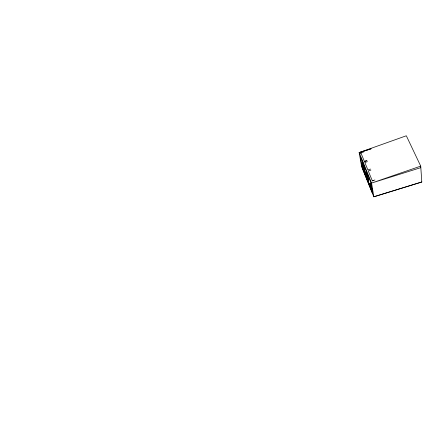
<?xml version="1.0" encoding="UTF-8"?>
<svg xmlns="http://www.w3.org/2000/svg" width="444" height="444" viewBox="0 0 444 444"><rect width="100%" height="100%" fill="white"/><g stroke="black" fill="none" stroke-linecap="round" stroke-linejoin="round"><path stroke-width="0.67" d="M421.8 181.996L373.809 196.797L371.573 183.067L359.179 152.575L406.321 135.77L420.723 166.123L421.8 181.996L373.809 196.797L361.638 166.556L359.179 152.575L371.001 148.79M420.723 166.123L371.573 183.067L420.79 167.66M371.012 148.857L359.196 152.658L360.972 153.097L359.179 152.575M363.508 152.031L360.905 152.891L364.396 161.433L366.372 160.806M367.027 160.573L364.396 161.433M367.466 161.638L364.824 162.476L367.86 169.897L370.485 169.064M362.304 164.08L364.341 169.12L364.99 172.899L362.959 167.865L362.304 164.08L362.72 163.947L364.252 167.727M362.315 168.071L360.3 156.554L363.325 163.997L365.295 175.469L362.315 168.071L362.959 167.865M370.901 170.085L368.281 170.957L372.316 180.841L373.632 180.431M368.847 183.144L366.128 176.396L365.395 172.1L366.084 171.883L367.327 174.958M365.723 176.523L363.753 165.063L366.766 172.472L368.687 183.883L365.723 176.523L366.128 176.396M374.936 179.975L372.316 180.841M372.766 192.901L370.524 187.346L369.858 183.328L370.657 183.078L371.406 184.937M369.092 184.898L367.177 173.493L370.751 182.306L372.616 193.639L369.092 184.898L370.512 184.454M365.395 172.1L368.381 179.481M369.858 183.328L372.361 189.521M362.421 160.173L363.353 165.595M362.559 162.448L363.148 165.867M362.72 163.947L363.048 165.84M366.084 171.883L366.289 173.11"/></g></svg>
